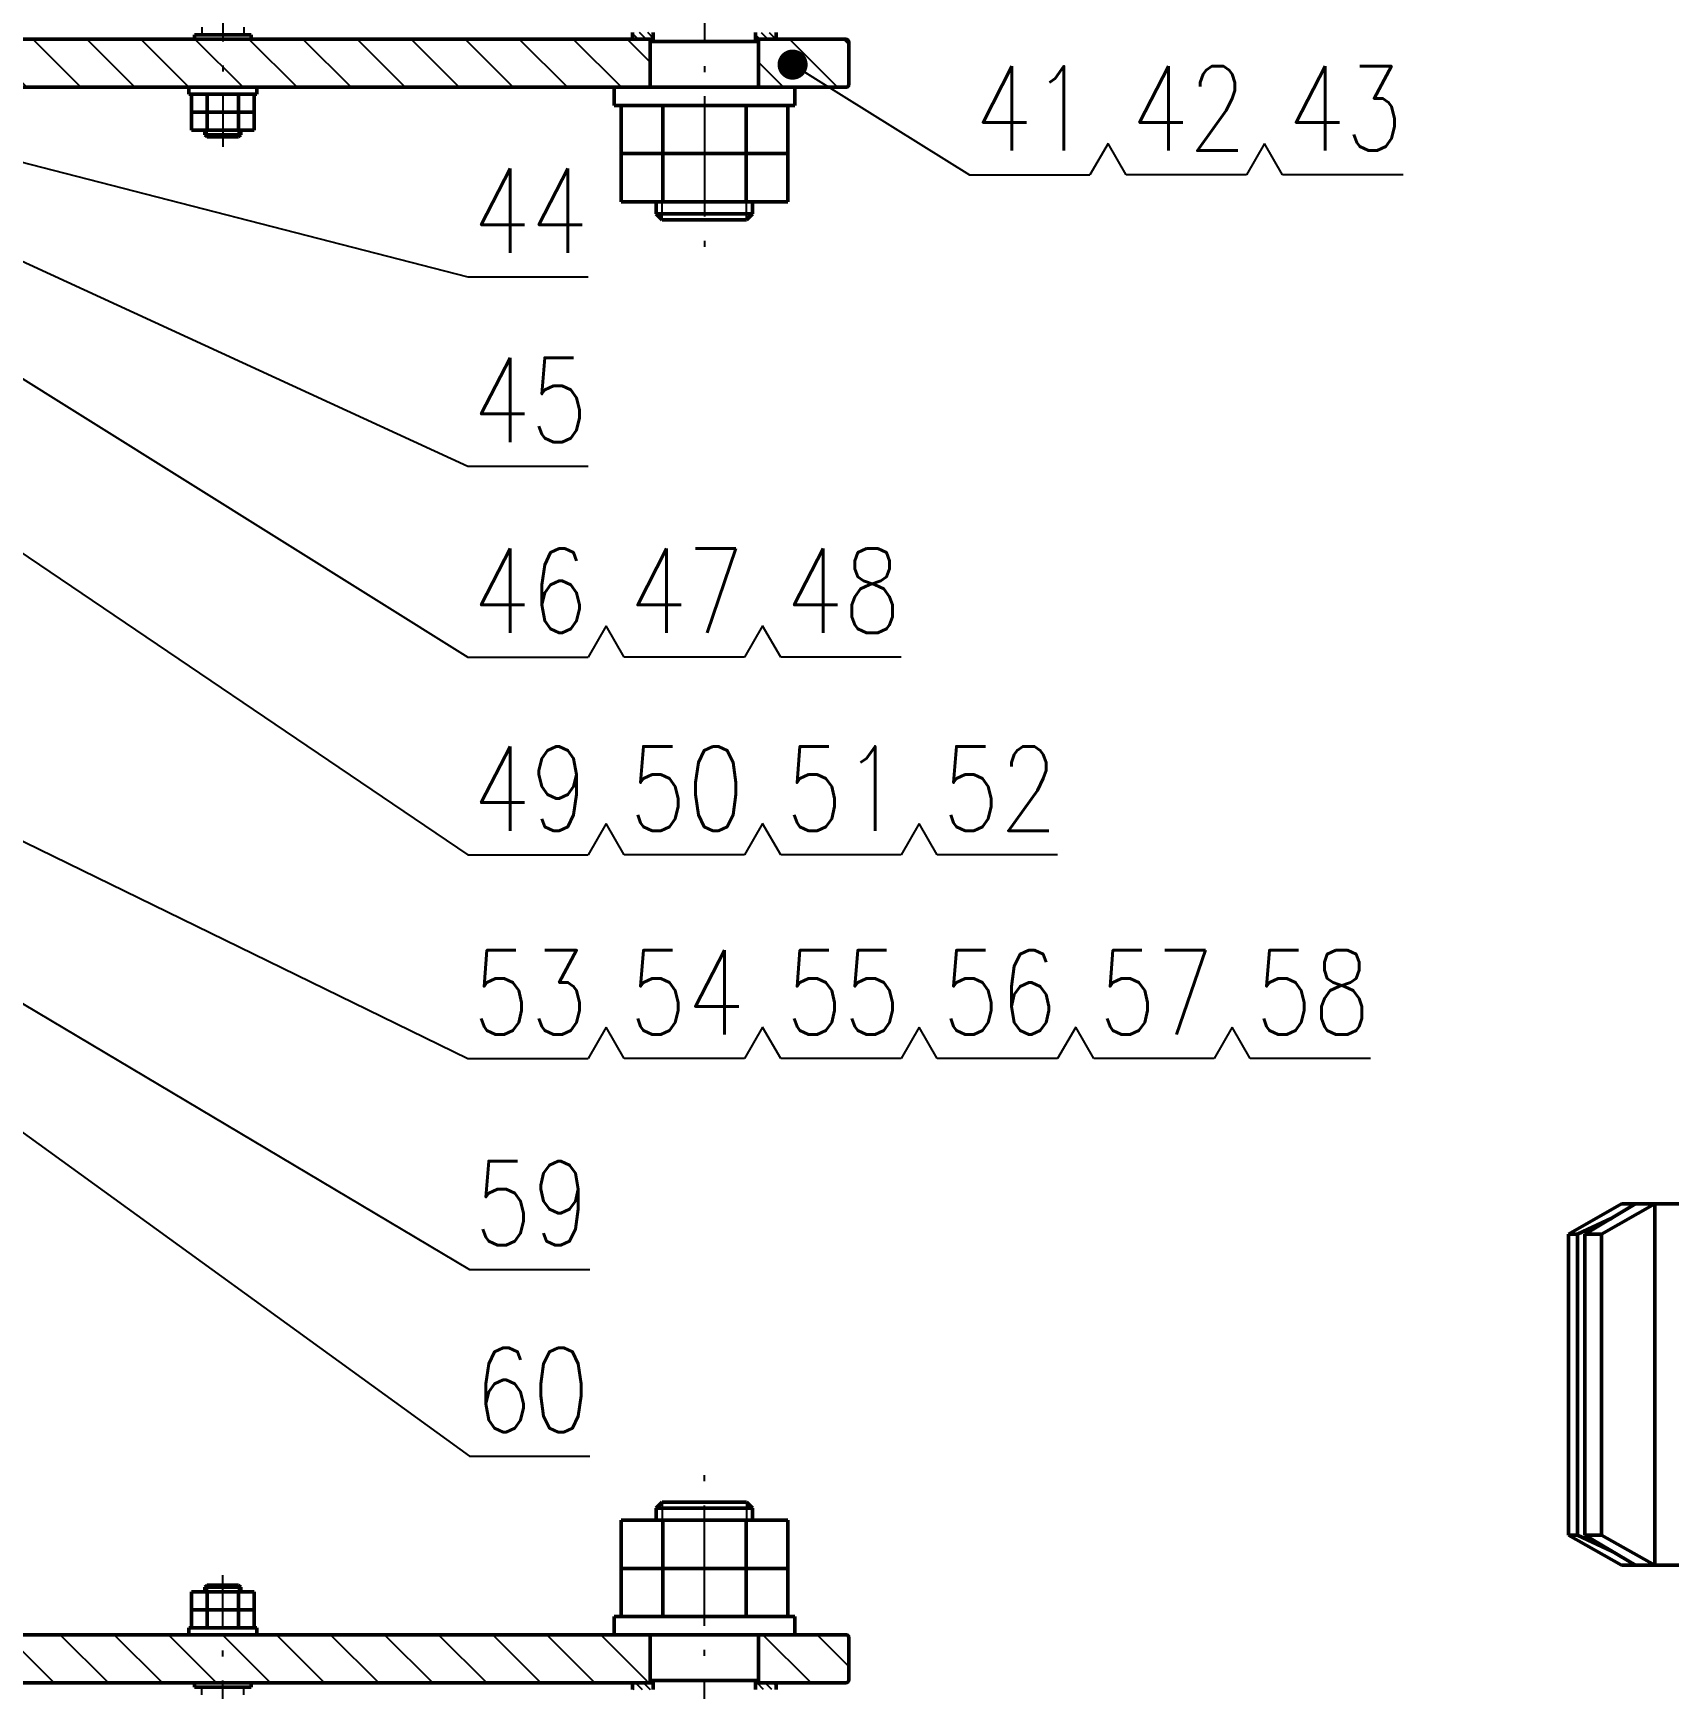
# Model space of a CAD drawing. Header units: millimetres. Extents: x -1896 to -707, y -189 to 652.
# Drawn here: x -1476.8 to -1340.9, y 8.8 to 146.3 of the extents above; entities that cross this region are included whole.
import ezdxf
from ezdxf.enums import TextEntityAlignment as Align

# ---------------------------------------------------------------- set-up
doc = ezdxf.new("R2010")
doc.units = ezdxf.units.MM
doc.header["$LTSCALE"] = 10
doc.linetypes.add('CENTER', pattern=[1.45, 1, -0.2, 0.05, -0.2])
doc.layers.add('1轮廓实线层', color=7, linetype='Continuous', lineweight=50)
for name, color, linetype in [('2细线层', 4, 'Continuous'), ('3中心线层', 1, 'CENTER'), ('5剖面线层', 2, 'Continuous'), ('6文字层', 7, 'Continuous')]:
    doc.layers.add(name, color=color, linetype=linetype)
doc.styles.add('PC_TEXTSTYLE', font='romans.shx', dxfattribs={"width": 0.8, "bigfont": 'hzfs.shx'})
doc.styles.add('TH_GBDIM', font='romans.shx', dxfattribs={"width": 0.65, "bigfont": 'gbcbig.shx'})
doc.dimstyles.new('TH_GBDIM', dxfattribs={"dimtxt": 3.5, "dimasz": 2.5, "dimexe": 2, "dimexo": 0, "dimgap": 1.5, "dimtad": 1, "dimdsep": 46, "dimtxsty": 'TH_GBDIM', "dimcen": 2.5, "dimclrd": 130, "dimclre": 130, "dimclrt": 3, "dimazin": 2, "dimtfac": 0.714286, "dimtmove": 0, "dimatfit": 3, "dimfxl": 1, "dimtolj": 1, "dimtzin": 0, "dimlwd": -1, "dimlwe": -1, "dimarcsym": 0})
pattern_1 = [(135, (-1751.829, 277.0675), (-2.245064, -2.245064), [])]
pattern_2 = [(135, (-1751.8289, 277.0675), (-0.3367596, -0.3367596), [])]

# ---------------------------------------------------------------- blocks, each defined once
blk = doc.blocks.new('件号-右')
at = {"layer": '6文字层'}
blk.add_line((0, 0), (-10, 0), dxfattribs=at)
at = {"layer": '6文字层', "style": 'PC_TEXTSTYLE', "width": 0.8}
blk.add_attdef('X', text='', height=7, dxfattribs=at).set_placement((-5.47, 2), align=Align.CENTER)
blk = doc.blocks.new('件号-连右')
at = {"layer": '6文字层'}
for p, q in [((-3, 0), (-1.5, 2.6)), ((-1.5, 2.6), (0, 0)), ((-13, 0), (-3, 0))]:
    blk.add_line(p, q, dxfattribs=at)
at = {"layer": '6文字层', "style": 'PC_TEXTSTYLE', "width": 0.8}
blk.add_attdef('X', text='', height=7, dxfattribs=at).set_placement((-8, 2), align=Align.RIGHT)

msp = doc.modelspace()

# ---------------------------------------------------------------- hatches: boundary and pattern name
at = {"layer": '5剖面线层'}
h = msp.add_hatch(dxfattribs=at)
h.set_pattern_fill('ANSI31', color=256, angle=90, style=0)
h.set_pattern_definition(pattern_1)
edge = h.paths.add_edge_path()
edge.add_line((-1426.3015, 145.7727), (-1503.3015, 145.7727))
edge.add_arc((-1503.3015, 145.5227), 0.25, 90, 180)
edge.add_line((-1503.5515, 145.5227), (-1503.5515, 142.0227))
edge.add_arc((-1503.3015, 142.0227), 0.25, 180, 270)
edge.add_line((-1503.3015, 141.7727), (-1426.3015, 141.7727))
edge.add_arc((-1424.5944, 137.9014), 4.231, 103.074221, 113.795677, ccw=False)
edge.add_line((-1425.5515, 142.0227), (-1425.5515, 145.5227))
edge.add_arc((-1424.5944, 149.644), 4.231, 246.204323, 256.925779, ccw=False)
h = msp.add_hatch(dxfattribs=at)
h.set_pattern_fill('ANSI31', color=256, scale=0.15, angle=90)
h.set_pattern_definition(pattern_2)
h.paths.add_polyline_path([(-1416.8015, 146.3227), (-1415.0865, 146.3227), (-1415.0865, 145.7727), (-1416.8015, 145.7727)])
h.paths.add_polyline_path([(-1427.0165, 146.3227), (-1425.3015, 146.3227), (-1425.3015, 145.7727), (-1427.0165, 145.7727)])
h = msp.add_hatch(dxfattribs=at)
h.set_pattern_fill('ANSI31', color=256, angle=90)
h.set_pattern_definition(pattern_1)
h.paths.add_polyline_path([(-1409.3015, 145.7727, -0.41421356), (-1409.0515, 145.5227), (-1409.0515, 142.0227, -0.41421356), (-1409.3015, 141.7727), (-1416.5515, 141.7727), (-1416.5515, 145.7727)])
h = msp.add_hatch(dxfattribs=at)
h.set_pattern_fill('ANSI31', color=256, angle=90, style=0)
h.set_pattern_definition(pattern_1)
edge = h.paths.add_edge_path()
edge.add_line((-1426.3015, 9.2727), (-1503.3015, 9.2727))
edge.add_arc((-1503.3015, 9.5227), 0.25, 180, 270, ccw=False)
edge.add_line((-1503.5515, 9.5227), (-1503.5515, 13.0227))
edge.add_arc((-1503.3015, 13.0227), 0.25, 90, 180, ccw=False)
edge.add_line((-1503.3015, 13.2727), (-1426.3015, 13.2727))
edge.add_arc((-1424.5944, 17.144), 4.231, 246.204323, 256.925779)
edge.add_line((-1425.5515, 13.0227), (-1425.5515, 9.5227))
edge.add_arc((-1424.5944, 5.4014), 4.231, 103.074221, 113.795677)
h = msp.add_hatch(dxfattribs=at)
h.set_pattern_fill('ANSI31', color=256, angle=90)
h.set_pattern_definition(pattern_1)
h.paths.add_polyline_path([(-1409.3015, 9.2727, 0.41421356), (-1409.0515, 9.5227), (-1409.0515, 13.0227, 0.41421356), (-1409.3015, 13.2727), (-1416.5515, 13.2727), (-1416.5515, 9.2727)])
h = msp.add_hatch(dxfattribs=at)
h.set_pattern_fill('ANSI31', color=256, scale=0.15, angle=90)
h.set_pattern_definition(pattern_2)
h.paths.add_polyline_path([(-1416.8015, 8.7227), (-1415.0865, 8.7227), (-1415.0865, 9.2727), (-1416.8015, 9.2727)])
h.paths.add_polyline_path([(-1427.0165, 8.7227), (-1425.3015, 8.7227), (-1425.3015, 9.2727), (-1427.0165, 9.2727)])

# ---------------------------------------------------------------- linework, layer by layer
at = {"layer": '1轮廓实线层'}
for p, q in [((-1505.989, 145.7727), (-1425.3015, 145.7727)), ((-1458.7006, 146.1245), (-1463.4024, 146.1245)), ((-1463.4024, 145.7727), (-1463.4024, 146.1245)), ((-1458.7006, 145.7727), (-1458.7006, 146.1245)), ((-1427.0165, 145.7727), (-1427.0165, 146.3227)), ((-1425.5515, 145.7727), (-1425.5515, 141.7727)), ((-1425.3015, 146.3227), (-1425.3015, 145.5727)), ((-1416.8015, 146.3227), (-1416.8015, 145.5727)), ((-1409.3015, 145.7727), (-1416.8015, 145.7727)), ((-1416.5515, 141.7727), (-1416.5515, 145.7727)), ((-1416.3015, 145.7727), (-1415.7515, 145.7727)), ((-1415.0865, 145.7727), (-1415.0865, 146.3227)), ((-1416.5515, 145.5727), (-1425.5515, 145.5727)), ((-1409.0515, 142.0227), (-1409.0515, 145.5227)), ((-1503.3015, 141.7727), (-1425.5515, 141.7727)), ((-1463.864, 141.7727), (-1463.864, 141.2102)), ((-1458.239, 141.7727), (-1458.239, 141.2102)), ((-1428.5515, 141.7727), (-1428.5515, 140.2727)), ((-1409.3015, 141.7727), (-1425.5515, 141.7727)), ((-1413.5515, 141.7727), (-1413.5515, 140.2727)), ((-1458.239, 141.2102), (-1463.864, 141.2102)), ((-1463.6496, 139.7102), (-1463.6496, 141.2102)), ((-1462.3505, 139.7102), (-1462.3505, 141.2102)), ((-1459.7525, 139.7102), (-1459.7525, 141.2102)), ((-1458.4534, 139.7102), (-1458.4534, 141.2102)), ((-1413.5515, 140.2727), (-1428.5515, 140.2727)), ((-1427.9797, 136.2727), (-1427.9797, 140.2727)), ((-1424.5156, 136.2727), (-1424.5156, 140.2727)), ((-1417.5874, 136.2727), (-1417.5874, 140.2727)), ((-1414.1233, 136.2727), (-1414.1233, 140.2727)), ((-1463.6496, 138.2102), (-1463.6496, 139.7102)), ((-1458.4534, 139.7102), (-1463.6496, 139.7102)), ((-1462.3505, 138.2102), (-1462.3505, 139.7102)), ((-1459.7525, 138.2102), (-1459.7525, 139.7102)), ((-1458.4534, 138.2102), (-1458.4534, 139.7102)), ((-1458.4534, 138.2102), (-1463.6496, 138.2102)), ((-1462.5515, 137.8346), (-1462.5515, 138.2102)), ((-1462.364, 137.6471), (-1462.5515, 137.8346)), ((-1459.5515, 137.8346), (-1462.5515, 137.8346)), ((-1462.364, 137.6471), (-1459.739, 137.6471)), ((-1459.5515, 137.8346), (-1459.739, 137.6471)), ((-1459.5515, 137.8346), (-1459.5515, 138.2102)), ((-1427.9797, 132.2727), (-1427.9797, 136.2727)), ((-1414.1233, 136.2727), (-1427.9797, 136.2727)), ((-1424.5156, 132.2727), (-1424.5156, 136.2727)), ((-1417.5874, 132.2727), (-1417.5874, 136.2727)), ((-1414.1233, 132.2727), (-1414.1233, 136.2727)), ((-1414.1233, 132.2727), (-1427.9797, 132.2727)), ((-1425.0515, 131.2712), (-1425.0515, 132.2727)), ((-1417.0515, 131.2712), (-1417.0515, 132.2727)), ((-1424.5515, 130.7712), (-1425.0515, 131.2712)), ((-1417.0515, 131.2712), (-1425.0515, 131.2712)), ((-1424.5515, 130.7712), (-1417.5515, 130.7712)), ((-1417.0515, 131.2712), (-1417.5515, 130.7712)), ((-1344.8692, 49.0431), (-1349.2716, 46.5431)), ((-1343.7081, 49.0431), (-1347.9224, 46.5431)), ((-1342.1091, 49.0431), (-1346.546, 46.5431)), ((-1176.8701, 49.0431), (-1344.8692, 49.0431)), ((-1342.1091, 19.0431), (-1342.1091, 49.0431)), ((-1342.1091, 19.0431), (-1342.1091, 49.0431)), ((-1345.6806, 47.873), (-1348.5271, 46.5431)), ((-1349.2716, 46.5431), (-1348.5271, 46.5431)), ((-1349.2716, 21.5431), (-1349.2716, 46.5431)), ((-1348.5271, 21.5431), (-1348.5271, 46.5431)), ((-1346.546, 46.5431), (-1347.9224, 46.5431)), ((-1347.9224, 21.5431), (-1347.9224, 46.5431)), ((-1346.546, 21.5431), (-1346.546, 46.5431)), ((-1424.5515, 24.2742), (-1425.0515, 23.7742)), ((-1425.0515, 23.7742), (-1425.0515, 22.7727)), ((-1417.0515, 23.7742), (-1425.0515, 23.7742)), ((-1424.5515, 24.2742), (-1417.5515, 24.2742)), ((-1417.0515, 23.7742), (-1417.5515, 24.2742)), ((-1417.0515, 23.7742), (-1417.0515, 22.7727)), ((-1414.1233, 22.7727), (-1427.9797, 22.7727)), ((-1427.9797, 22.7727), (-1427.9797, 18.7727)), ((-1424.5156, 22.7727), (-1424.5156, 18.7727)), ((-1417.5874, 22.7727), (-1417.5874, 18.7727)), ((-1414.1233, 22.7727), (-1414.1233, 18.7727)), ((-1349.2716, 21.5431), (-1348.5271, 21.5431)), ((-1344.8692, 19.0431), (-1349.2716, 21.5431)), ((-1345.6806, 20.2132), (-1348.5271, 21.5431)), ((-1346.546, 21.5431), (-1347.9224, 21.5431)), ((-1343.7081, 19.0431), (-1347.9224, 21.5431)), ((-1342.1091, 19.0431), (-1346.546, 21.5431)), ((-1414.1233, 18.7727), (-1427.9797, 18.7727)), ((-1427.9797, 18.7727), (-1427.9797, 14.7727)), ((-1424.5156, 18.7727), (-1424.5156, 14.7727)), ((-1417.5874, 18.7727), (-1417.5874, 14.7727)), ((-1414.1233, 18.7727), (-1414.1233, 14.7727)), ((-1191.3551, 19.0431), (-1344.8692, 19.0431)), ((-1458.4534, 16.8352), (-1463.6496, 16.8352)), ((-1463.6496, 16.8352), (-1463.6496, 15.3352)), ((-1462.364, 17.3983), (-1462.5515, 17.2108)), ((-1462.5515, 17.2108), (-1462.5515, 16.8352)), ((-1459.5515, 17.2108), (-1462.5515, 17.2108)), ((-1462.364, 17.3983), (-1459.739, 17.3983)), ((-1462.3505, 16.8352), (-1462.3505, 15.3352)), ((-1459.7525, 16.8352), (-1459.7525, 15.3352)), ((-1459.5515, 17.2108), (-1459.739, 17.3983)), ((-1459.5515, 17.2108), (-1459.5515, 16.8352)), ((-1458.4534, 16.8352), (-1458.4534, 15.3352)), ((-1458.4534, 15.3352), (-1463.6496, 15.3352)), ((-1463.6496, 15.3352), (-1463.6496, 13.8352)), ((-1462.3505, 15.3352), (-1462.3505, 13.8352)), ((-1459.7525, 15.3352), (-1459.7525, 13.8352)), ((-1458.4534, 15.3352), (-1458.4534, 13.8352)), ((-1458.239, 13.8352), (-1463.864, 13.8352)), ((-1463.864, 13.2727), (-1463.864, 13.8352)), ((-1458.239, 13.2727), (-1458.239, 13.8352)), ((-1413.5515, 14.7727), (-1428.5515, 14.7727)), ((-1428.5515, 13.2727), (-1428.5515, 14.7727)), ((-1413.5515, 13.2727), (-1413.5515, 14.7727)), ((-1503.3015, 13.2727), (-1425.5515, 13.2727)), ((-1425.5515, 9.2727), (-1425.5515, 13.2727)), ((-1409.3015, 13.2727), (-1425.5515, 13.2727)), ((-1416.5515, 13.2727), (-1416.5515, 9.2727)), ((-1409.0515, 13.0227), (-1409.0515, 9.5227)), ((-1505.989, 9.2727), (-1425.3015, 9.2727)), ((-1463.4024, 9.2727), (-1463.4024, 8.9209)), ((-1458.7006, 8.9209), (-1463.4024, 8.9209)), ((-1458.7006, 9.2727), (-1458.7006, 8.9209)), ((-1427.0165, 9.2727), (-1427.0165, 8.7227)), ((-1416.5515, 9.4727), (-1425.5515, 9.4727)), ((-1425.3015, 8.7227), (-1425.3015, 9.4727)), ((-1416.8015, 8.7227), (-1416.8015, 9.4727)), ((-1409.3015, 9.2727), (-1416.8015, 9.2727)), ((-1416.3015, 9.2727), (-1415.7515, 9.2727)), ((-1415.0865, 9.2727), (-1415.0865, 8.7227))]:
    msp.add_line(p, q, dxfattribs=at)
at = {"layer": '1轮廓实线层', "color": 7, "linetype": 'Continuous', "lineweight": 25}
for p, q in [((-1463.4024, 145.7727), (-1458.7006, 145.7727)), ((-1462.8015, 146.7727), (-1462.8015, 146.1245)), ((-1459.3015, 146.7727), (-1459.3015, 146.1245)), ((-1463.4024, 9.2727), (-1458.7006, 9.2727)), ((-1462.8015, 8.2727), (-1462.8015, 8.9209)), ((-1459.3015, 8.2727), (-1459.3015, 8.9209))]:
    msp.add_line(p, q, dxfattribs=at)
at = {"layer": '1轮廓实线层'}
for centre, start, end in [((-1409.3015, 145.5227), 0, 90), ((-1409.3015, 142.0227), 270, 0), ((-1409.3015, 13.0227), 0, 90), ((-1409.3015, 9.5227), 270, 0)]:
    msp.add_arc(centre, 0.25, start, end, dxfattribs=at)
at = {"layer": '2细线层'}
for p, q in [((-1462.364, 137.6471), (-1462.364, 138.2102)), ((-1459.739, 137.6471), (-1459.739, 138.2102)), ((-1424.5515, 130.7712), (-1424.5515, 132.2727)), ((-1417.5515, 130.7712), (-1417.5515, 132.2727)), ((-1424.5515, 24.2742), (-1424.5515, 22.7727)), ((-1417.5515, 24.2742), (-1417.5515, 22.7727)), ((-1462.364, 17.3983), (-1462.364, 16.8352)), ((-1459.739, 17.3983), (-1459.739, 16.8352))]:
    msp.add_line(p, q, dxfattribs=at)
at = {"layer": '3中心线层'}
for p, q in [((-1461.0515, 228.082), (-1461.0515, 136.8214)), ((-1421.0515, 228.0329), (-1421.0515, 127.3805)), ((-1421.0515, -72.9875), (-1421.0515, 27.6649)), ((-1461.0515, -73.0366), (-1461.0515, 18.224))]:
    msp.add_line(p, q, dxfattribs=at)

# ---------------------------------------------------------------- block references
at = {"layer": '6文字层'}
ref = msp.add_blockref('件号-右', (-1399.0239, 134.5173), dxfattribs=dict(at, xscale=-1))
ref.add_attrib('X', '41', dxfattribs={"height": 7, "style": 'PC_TEXTSTYLE', "width": 0.8}).set_placement((-1389.0239, 136.5173), align=Align.RIGHT)
ref = msp.add_blockref('件号-连右', (-1389.0239, 134.5173), dxfattribs=dict(at, xscale=-1))
ref.add_attrib('X', '42', dxfattribs={"height": 7, "style": 'PC_TEXTSTYLE', "width": 0.8}).set_placement((-1376.0239, 136.5173), align=Align.RIGHT)
ref = msp.add_blockref('件号-连右', (-1376.0239, 134.5173), dxfattribs=dict(at, xscale=-1))
ref.add_attrib('X', '43', dxfattribs={"height": 7, "style": 'PC_TEXTSTYLE', "width": 0.8}).set_placement((-1363.0239, 136.5173), align=Align.RIGHT)
ref = msp.add_blockref('件号-右', (-1440.7143, 126.0211), dxfattribs=dict(at, xscale=-1))
ref.add_attrib('X', '44', dxfattribs={"height": 7, "style": 'PC_TEXTSTYLE', "width": 0.8}).set_placement((-1430.7143, 128.0211), align=Align.RIGHT)
ref = msp.add_blockref('件号-右', (-1440.7143, 110.3112), dxfattribs=dict(at, xscale=-1))
ref.add_attrib('X', '45', dxfattribs={"height": 7, "style": 'PC_TEXTSTYLE', "width": 0.8}).set_placement((-1430.7143, 112.3112), align=Align.RIGHT)
ref = msp.add_blockref('件号-右', (-1440.7143, 94.4619), dxfattribs=dict(at, xscale=-1))
ref.add_attrib('X', '46', dxfattribs={"height": 7, "style": 'PC_TEXTSTYLE', "width": 0.8}).set_placement((-1430.7143, 96.4619), align=Align.RIGHT)
ref = msp.add_blockref('件号-连右', (-1430.7143, 94.4619), dxfattribs=dict(at, xscale=-1))
ref.add_attrib('X', '47', dxfattribs={"height": 7, "style": 'PC_TEXTSTYLE', "width": 0.8}).set_placement((-1417.7143, 96.4619), align=Align.RIGHT)
ref = msp.add_blockref('件号-连右', (-1417.7143, 94.4619), dxfattribs=dict(at, xscale=-1))
ref.add_attrib('X', '48', dxfattribs={"height": 7, "style": 'PC_TEXTSTYLE', "width": 0.8}).set_placement((-1404.7143, 96.4619), align=Align.RIGHT)
ref = msp.add_blockref('件号-右', (-1440.7143, 78.0364), dxfattribs=dict(at, xscale=-1))
ref.add_attrib('X', '49', dxfattribs={"height": 7, "style": 'PC_TEXTSTYLE', "width": 0.8}).set_placement((-1430.7143, 80.0364), align=Align.RIGHT)
ref = msp.add_blockref('件号-连右', (-1430.7143, 78.0364), dxfattribs=dict(at, xscale=-1))
ref.add_attrib('X', '50', dxfattribs={"height": 7, "style": 'PC_TEXTSTYLE', "width": 0.8}).set_placement((-1417.7143, 80.0364), align=Align.RIGHT)
ref = msp.add_blockref('件号-连右', (-1417.7143, 78.0364), dxfattribs=dict(at, xscale=-1))
ref.add_attrib('X', '51', dxfattribs={"height": 7, "style": 'PC_TEXTSTYLE', "width": 0.8}).set_placement((-1404.7143, 80.0364), align=Align.RIGHT)
ref = msp.add_blockref('件号-连右', (-1404.7143, 78.0364), dxfattribs=dict(at, xscale=-1))
ref.add_attrib('X', '52', dxfattribs={"height": 7, "style": 'PC_TEXTSTYLE', "width": 0.8}).set_placement((-1391.7143, 80.0364), align=Align.RIGHT)
ref = msp.add_blockref('件号-右', (-1440.7143, 61.1118), dxfattribs=dict(at, xscale=-1))
ref.add_attrib('X', '53', dxfattribs={"height": 7, "style": 'PC_TEXTSTYLE', "width": 0.8}).set_placement((-1430.7143, 63.1118), align=Align.RIGHT)
ref = msp.add_blockref('件号-连右', (-1430.7143, 61.1118), dxfattribs=dict(at, xscale=-1))
ref.add_attrib('X', '54', dxfattribs={"height": 7, "style": 'PC_TEXTSTYLE', "width": 0.8}).set_placement((-1417.7143, 63.1118), align=Align.RIGHT)
ref = msp.add_blockref('件号-连右', (-1417.7143, 61.1118), dxfattribs=dict(at, xscale=-1))
ref.add_attrib('X', '55', dxfattribs={"height": 7, "style": 'PC_TEXTSTYLE', "width": 0.8}).set_placement((-1404.7143, 63.1118), align=Align.RIGHT)
ref = msp.add_blockref('件号-连右', (-1404.7143, 61.1118), dxfattribs=dict(at, xscale=-1))
ref.add_attrib('X', '56', dxfattribs={"height": 7, "style": 'PC_TEXTSTYLE', "width": 0.8}).set_placement((-1391.7143, 63.1118), align=Align.RIGHT)
ref = msp.add_blockref('件号-连右', (-1391.7143, 61.1118), dxfattribs=dict(at, xscale=-1))
ref.add_attrib('X', '57', dxfattribs={"height": 7, "style": 'PC_TEXTSTYLE', "width": 0.8}).set_placement((-1378.7143, 63.1118), align=Align.RIGHT)
ref = msp.add_blockref('件号-连右', (-1378.7143, 61.1118), dxfattribs=dict(at, xscale=-1))
ref.add_attrib('X', '58', dxfattribs={"height": 7, "style": 'PC_TEXTSTYLE', "width": 0.8}).set_placement((-1365.7143, 63.1118), align=Align.RIGHT)
ref = msp.add_blockref('件号-右', (-1440.5647, 43.609), dxfattribs=dict(at, xscale=-1))
ref.add_attrib('X', '59', dxfattribs={"height": 7, "style": 'PC_TEXTSTYLE', "width": 0.8}).set_placement((-1430.5647, 45.609), align=Align.RIGHT)
ref = msp.add_blockref('件号-右', (-1440.5647, 28.0993), dxfattribs=dict(at, xscale=-1))
ref.add_attrib('X', '60', dxfattribs={"height": 7, "style": 'PC_TEXTSTYLE', "width": 0.8}).set_placement((-1430.5647, 30.0993), align=Align.RIGHT)

# ---------------------------------------------------------------- leaders
for points in [[(-1413.7262, 143.6565), (-1399.0239, 134.5173)], [(-1495.6595, 140.1822), (-1440.7143, 126.0211)], [(-1501.5273, 138.2795), (-1440.7143, 110.3112)], [(-1504.6281, 134.4068), (-1440.7143, 94.4619)], [(-1499.0251, 117.4994), (-1440.7143, 78.0364)], [(-1528.0809, 103.8083), (-1440.7143, 61.1118)], [(-1540.8482, 103.2306), (-1440.5647, 43.609)], [(-1503.1549, 73.3757), (-1440.5647, 28.0993)]]:
    msp.add_leader(points, dimstyle='TH_GBDIM', override={"dimgap": 1.5, "dimtad": 0, "dimldrblk": 'Dot'}, dxfattribs=at)

doc.saveas('drawing.dxf')
